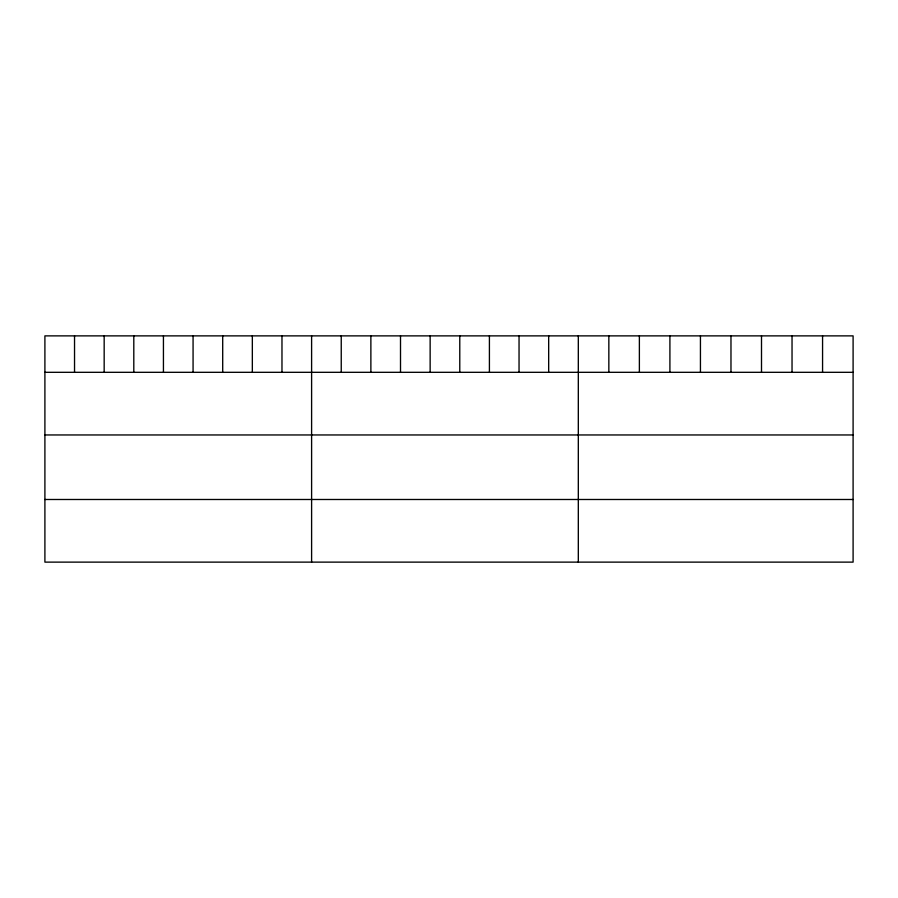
<?xml version="1.0" encoding="UTF-8"?>
<svg xmlns="http://www.w3.org/2000/svg" width="898" height="898" viewBox="0 0 898 898"><rect width="100%" height="100%" fill="white"/><g stroke="black" fill="none" stroke-linecap="round" stroke-linejoin="round"><path stroke-width="1.35" d="M853.1 372.311L853.1 562.126L44.9 562.126L44.9 335.874L853.1 335.874L853.1 372.311L44.9 372.311M44.9 434.958L853.1 434.958M44.9 499.49L853.1 499.49M822.568 335.874L822.568 372.311M792.036 335.874L792.036 372.311M761.504 335.874L761.504 372.311M730.972 335.874L730.972 372.311M700.44 335.874L700.44 372.311M669.908 335.874L669.908 372.311M639.376 335.874L639.376 372.311M608.844 335.874L608.844 372.311M578.312 335.874L578.312 562.126M548.678 335.874L548.678 372.311M519.044 335.874L519.044 372.311M489.41 335.874L489.41 372.311M459.776 335.874L459.776 372.311M430.142 335.874L430.142 372.311M400.508 335.874L400.508 372.311M370.874 335.874L370.874 372.311M341.24 335.874L341.24 372.311M311.606 335.874L311.606 562.126M281.972 335.874L281.972 372.311M252.338 335.874L252.338 372.311M222.704 335.874L222.704 372.311M193.07 335.874L193.07 372.311M163.436 335.874L163.436 372.311M133.802 335.874L133.802 372.311M104.168 335.874L104.168 372.311M74.534 335.874L74.534 372.311"/></g></svg>
